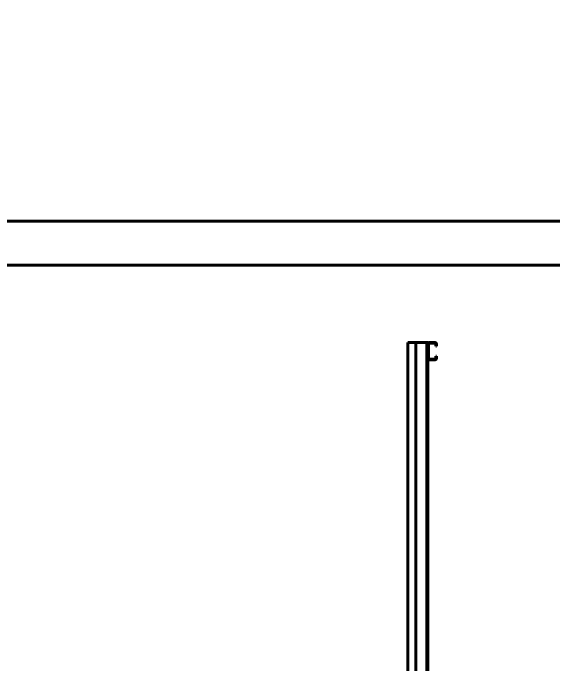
# Model space of a CAD drawing. Header units: millimetres. Extents: x 0 to 1680, y 0 to 594.
# Drawn here: x 311.7 to 357.7, y 538.5 to 594 of the extents above; entities that cross this region are included whole.
import ezdxf

# ---------------------------------------------------------------- set-up
doc = ezdxf.new("R2010")
doc.units = ezdxf.units.MM
doc.linetypes.add('K5LT_BASIC', pattern=[0])
doc.layers.add('Системный слой', color=7, linetype='Continuous')

# ---------------------------------------------------------------- blocks, each defined once
blk = doc.blocks.new('U815')
at = {"layer": 'Системный слой', "color": 5, "linetype": 'K5LT_BASIC', "lineweight": 60, "true_color": 0x0000ff}
for p, q in [((347.582, 565.95), (347.17, 565.95)), ((347.582, 565.894), (347.17, 565.894)), ((347.001, 565.782), (347.001, 564.619)), ((347.057, 565.782), (347.057, 564.619)), ((347.695, 565.784), (347.68, 565.613)), ((347.736, 565.613), (347.68, 565.613)), ((347.751, 565.782), (347.736, 565.613)), ((347.68, 564.788), (347.736, 564.788)), ((347.695, 564.617), (347.68, 564.788)), ((347.751, 564.619), (347.736, 564.788)), ((347.17, 564.507), (347.582, 564.507)), ((347.17, 564.45), (347.582, 564.45))]:
    blk.add_line(p, q, dxfattribs=at)
for centre, radius, start, end in [((347.17, 565.782), 0.169, 90, 180), ((347.17, 565.782), 0.113, 90, 180), ((347.582, 565.782), 0.169, 0, 90), ((347.582, 565.782), 0.113, 1.1247, 90), ((347.17, 564.619), 0.169, 180, 270), ((347.17, 564.619), 0.113, 180, 270), ((347.582, 564.619), 0.169, 270, 0), ((347.582, 564.619), 0.113, 270, 358.8753)]:
    blk.add_arc(centre, radius, start, end, dxfattribs=at)

msp = doc.modelspace()

# ---------------------------------------------------------------- linework, layer by layer
at = {"layer": 'Системный слой', "color": 5, "linetype": 'K5LT_BASIC', "lineweight": 60, "true_color": 0x0000ff}
for p, q in [((228.0884, 576.26284), (367.9634, 576.26284)), ((231.8384, 572.51284), (364.2134, 572.51284)), ((345.3134, 390.02559), (345.3134, 565.95034)), ((345.3134, 565.95034), (347.0009, 565.95034)), ((345.9884, 390.02559), (345.9884, 565.95034)), ((346.9259, 565.95034), (346.9259, 389.93578)), ((347.0009, 389.93578), (347.0009, 565.95034))]:
    msp.add_line(p, q, dxfattribs=at)

# ---------------------------------------------------------------- block references
at = {"layer": 'Системный слой'}
msp.add_blockref('U815', (0, 0), dxfattribs=at)

doc.saveas('drawing.dxf')
